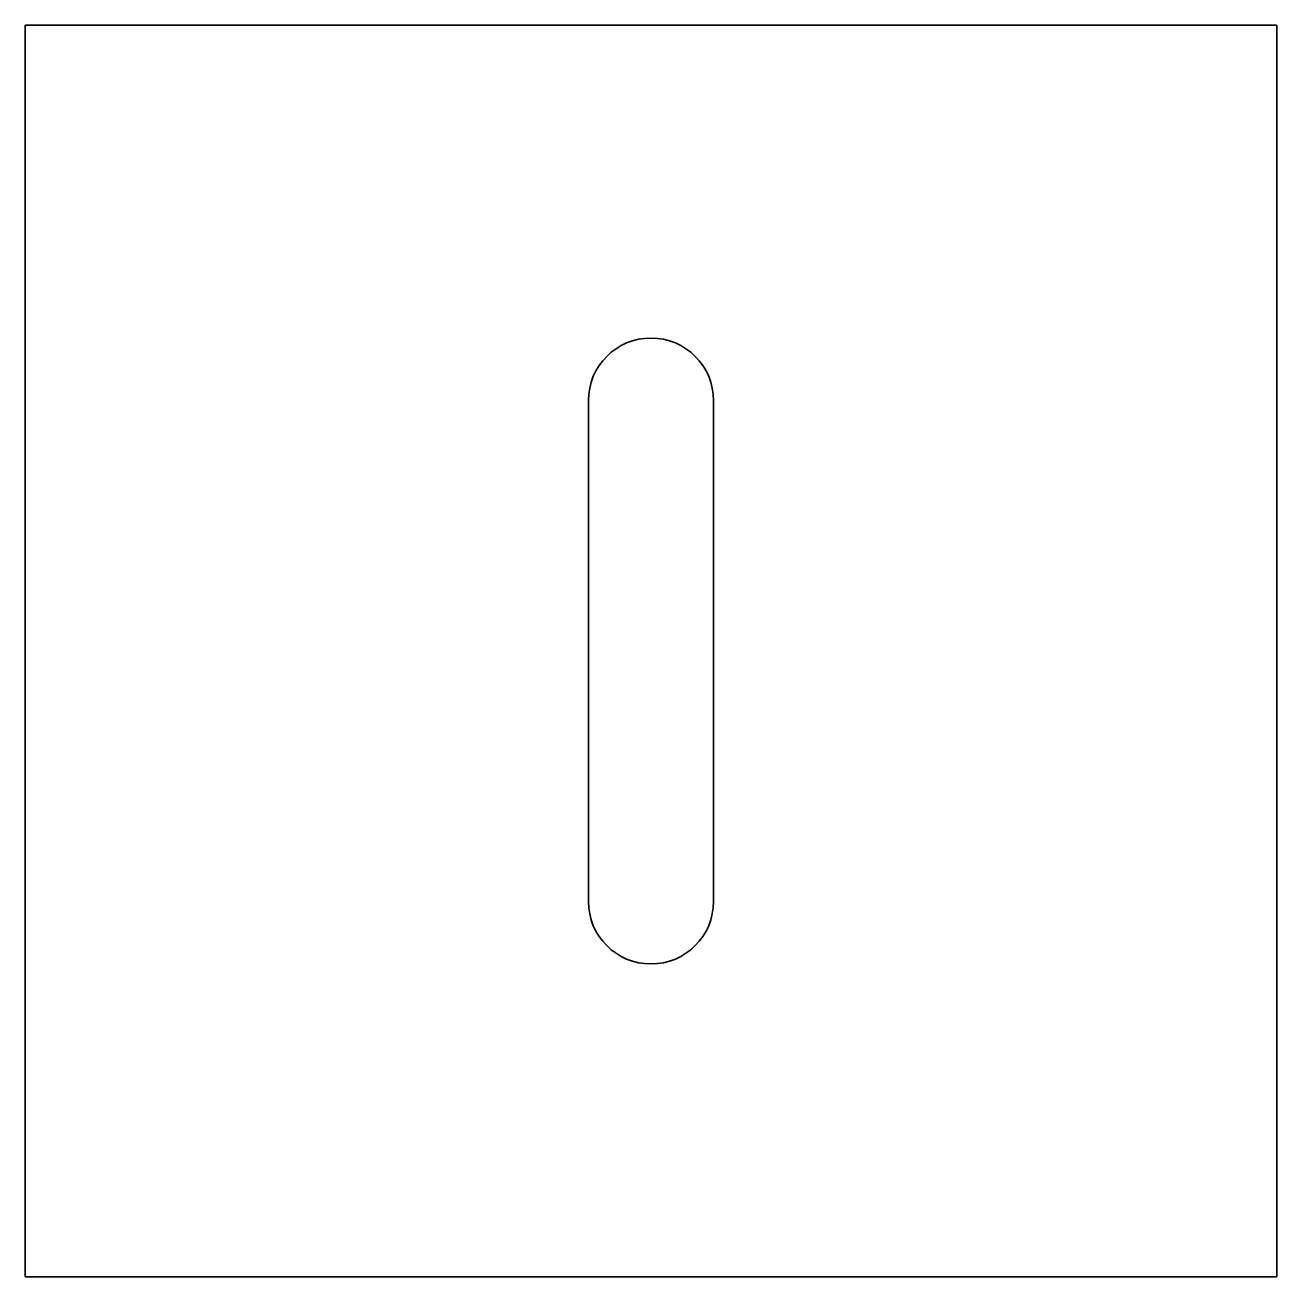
# Model space of a CAD drawing. Header units: inches. Extents: x 0 to 100, y 0 to 100.
import ezdxf

# ---------------------------------------------------------------- set-up
doc = ezdxf.new("R2010")
doc.units = ezdxf.units.IN
doc.header["$MEASUREMENT"] = 0
doc.layers.add('DRAWING', color=7, linetype='CONTINUOUS', lineweight=35)

msp = doc.modelspace()

# ---------------------------------------------------------------- linework, layer by layer
at = {"layer": 'DRAWING'}
for p, q in [((0, 100), (0, 0)), ((100, 100), (0, 100)), ((100, 0), (100, 100)), ((45, 70), (45, 30)), ((55, 30), (55, 70)), ((0, 0), (100, 0))]:
    msp.add_line(p, q, dxfattribs=at)
for centre, start, end in [((50, 70), 0, 180), ((50, 30), 180, 0)]:
    msp.add_arc(centre, 5, start, end, dxfattribs=at)

doc.saveas('drawing.dxf')
